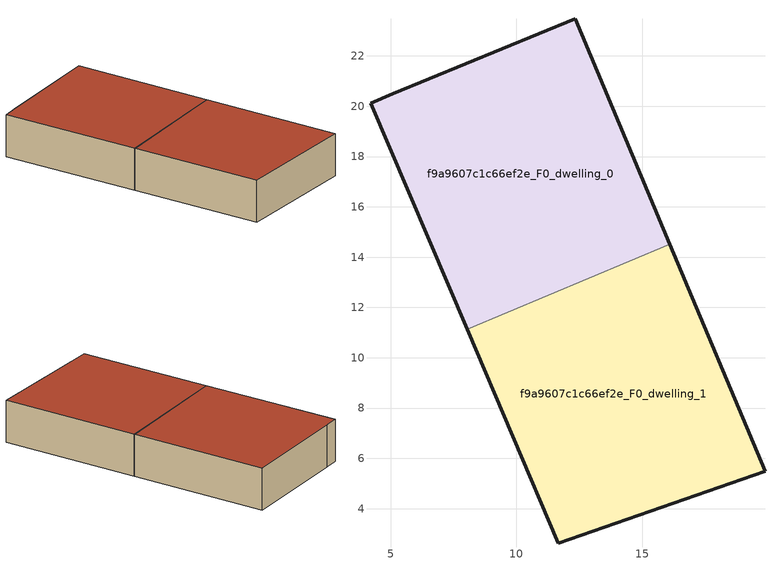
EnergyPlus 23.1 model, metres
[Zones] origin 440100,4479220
f9a9607c1c66ef2e_F0_dwelling_0
 floor ground (EU_floor_Construction): 12.34,23.48 16.1,14.51 8.04,11.13 4.2,20.12 5.09,20.49 z0
 wall outside (EU_wall_Construction): 16.1,14.51 12.34,23.48 5.09,20.49 4.2,20.12 8.04,11.13 z0:3
 wall to f9a9607c1c66ef2e_F0_dwelling_1 (EU_wall_Construction): 8.04,11.13 16.1,14.51 z0:3
 roof outside (EU_roof_Construction): 16.1,14.51 12.34,23.48 5.09,20.49 4.2,20.12 8.04,11.13 z3
f9a9607c1c66ef2e_F0_dwelling_1
 floor ground (EU_floor_Construction): 16.1,14.51 19.89,5.49 11.67,2.62 8.04,11.13 z0
 wall outside (EU_wall_Construction): 8.04,11.13 11.67,2.62 19.89,5.49 16.1,14.51 z0:3
 roof outside (EU_roof_Construction): 19.89,5.49 16.1,14.51 8.04,11.13 11.67,2.62 z3
[Building]
EU S2 Campaign: North Axis=0; Terrain=City; Solar Distribution=FullExterior
[Site:Location]
Madrid: Latitude=40.5; Longitude=-3.5; Time Zone=1; Elevation=609
[SizingPeriod:WeatherFileDays]
AnnualSizingPeriod: Begin Month=1; Begin Day of Month=1; End Month=12; End Day of Month=31; Day of Week for Start Day=Monday; Use Weather File Daylight Saving Period=No; Use Weather File Rain and Snow Indicators=No
[MATERIAL]
EU_InternalMass_Material: Roughness=MediumRough; Thickness=0.1; Conductivity=1; Density=1800; Specific Heat=900; Thermal Absorptance=0.9; Solar Absorptance=0.7; Visible Absorptance=0.7
[MATERIAL:NOMASS] Roughness=MediumRough; Thermal Absorptance=0.9; Solar Absorptance=0.7; Visible Absorptance=0.7
Name | Thermal Resistance
EU_wall_NoMass | 0.609216
EU_roof_NoMass | 0.513268
EU_floor_NoMass | 0.568163
[CONSTRUCTION]
EU_wall_Construction: EU_wall_NoMass
EU_roof_Construction: EU_roof_NoMass
EU_floor_Construction: EU_floor_NoMass
EU_InternalMass_Construction: EU_InternalMass_Material
[ZONE] Type=1; Multiplier=1; Ceiling Height=autocalculate; Floor Area=autocalculate; Part of Total Floor Area=Yes
Name | Volume
f9a9607c1c66ef2e_F0_dwelling_0 | 256.734
f9a9607c1c66ef2e_F0_dwelling_1 | 248.635
[INTERNALMASS] Construction=EU_InternalMass_Construction
Name | Zone or ZoneList | Surface Area
f9a9607c1c66ef2e_F0_dwelling_0_EU_InternalMass | f9a9607c1c66ef2e_F0_dwelling_0 | 85.5779
f9a9607c1c66ef2e_F0_dwelling_1_EU_InternalMass | f9a9607c1c66ef2e_F0_dwelling_1 | 82.8783
[OTHEREQUIPMENT] Fuel Type=Electricity; Design Level Calculation Method=Watts/Area; Power per Zone Floor Area=1; Fraction Latent=0; Fraction Radiant=0; Fraction Lost=0; Carbon Dioxide Generation Rate=0; EndUse Subcategory=EU_Step8_InternalGains
Name | Zone or ZoneList or Space or SpaceList | Schedule
EU_Step8_InternalGain_f9a9607c1c66ef2e_F0_dwelling_0_f000 | f9a9607c1c66ef2e_F0_dwelling_0 | EU_Step8_GainSchedule_f9a9607c1c66ef2e_F0_dwelling_0_f000
EU_Step8_InternalGain_f9a9607c1c66ef2e_F0_dwelling_1_f000 | f9a9607c1c66ef2e_F0_dwelling_1 | EU_Step8_GainSchedule_f9a9607c1c66ef2e_F0_dwelling_1_f000
[ZONEVENTILATION:DESIGNFLOWRATE] Schedule=EU_AlwaysOn; Design Flow Rate Calculation Method=AirChanges/Hour; Air Changes per Hour=0.752966; Ventilation Type=Natural; Fan Pressure Rise=0; Fan Total Efficiency=1; Constant Term Coefficient=1; Temperature Term Coefficient=0; Velocity Term Coefficient=0; Velocity Squared Term Coefficient=0; Minimum Indoor Temperature=-100; Maximum Indoor Temperature=100; Delta Temperature=-100; Minimum Outdoor Temperature=-100; Maximum Outdoor Temperature=100; Maximum Wind Speed=40
Name | Zone or ZoneList or Space or SpaceList
EU_ConstantAir_f9a9607c1c66ef2e_F0_dwelling_0 | f9a9607c1c66ef2e_F0_dwelling_0
EU_ConstantAir_f9a9607c1c66ef2e_F0_dwelling_1 | f9a9607c1c66ef2e_F0_dwelling_1
[HVACTEMPLATE:THERMOSTAT] Constant Heating Setpoint=20; Constant Cooling Setpoint=50
EU_HeatOnly_f9a9607c1c66ef2e_F0_dwelling_0; EU_HeatOnly_f9a9607c1c66ef2e_F0_dwelling_1
[HVACTEMPLATE:ZONE:IDEALLOADSAIRSYSTEM] System Availability Schedule=EU_AlwaysOn; Maximum Heating Supply Air Temperature=50; Minimum Cooling Supply Air Temperature=13; Maximum Heating Supply Air Humidity Ratio=0.0156; Minimum Cooling Supply Air Humidity Ratio=0.0077; Heating Limit=NoLimit; Cooling Limit=NoLimit; Heating Availability Schedule=EU_AlwaysOn; Cooling Availability Schedule=EU_CoolingOff; Dehumidification Control Type=ConstantSensibleHeatRatio; Cooling Sensible Heat Ratio=0.7; Dehumidification Setpoint=60; Humidification Control Type=None; Humidification Setpoint=30; Outdoor Air Method=None; Outdoor Air Flow Rate per Person=0.00944; Outdoor Air Flow Rate per Zone Floor Area=0; Outdoor Air Flow Rate per Zone=0; Demand Controlled Ventilation Type=None; Outdoor Air Economizer Type=NoEconomizer; Heat Recovery Type=None; Sensible Heat Recovery Effectiveness=0.7; Latent Heat Recovery Effectiveness=0.65
Name | Template Thermostat
f9a9607c1c66ef2e_F0_dwelling_0 | EU_HeatOnly_f9a9607c1c66ef2e_F0_dwelling_0
f9a9607c1c66ef2e_F0_dwelling_1 | EU_HeatOnly_f9a9607c1c66ef2e_F0_dwelling_1
[SIZING:ZONE] Zone Cooling Design Supply Air Temperature Input Method=SupplyAirTemperature; Zone Cooling Design Supply Air Temperature=13; Zone Heating Design Supply Air Temperature Input Method=SupplyAirTemperature; Zone Heating Design Supply Air Temperature=50; Zone Cooling Design Supply Air Humidity Ratio=0.008; Zone Heating Design Supply Air Humidity Ratio=0.008; Cooling Design Air Flow Method=DesignDay; Cooling Design Air Flow Rate=0; Cooling Minimum Air Flow per Zone Floor Area=0.000762; Cooling Minimum Air Flow=0; Cooling Minimum Air Flow Fraction=0.2; Heating Design Air Flow Method=DesignDay; Heating Design Air Flow Rate=0; Heating Maximum Air Flow per Zone Floor Area=0.002032; Heating Maximum Air Flow=0.141576; Heating Maximum Air Flow Fraction=0.3; Account for Dedicated Outdoor Air System=No; Dedicated Outdoor Air System Control Strategy=NeutralSupplyAir; Dedicated Outdoor Air Low Setpoint Temperature for Design=autosize; Dedicated Outdoor Air High Setpoint Temperature for Design=autosize; Zone Load Sizing Method=Sensible Load Only No Latent Load; Zone Latent Cooling Design Supply Air Humidity Ratio Input Method=HumidityRatioDifference; Zone Cooling Design Supply Air Humidity Ratio Difference=0.005; Zone Latent Heating Design Supply Air Humidity Ratio Input Method=HumidityRatioDifference; Zone Humidification Design Supply Air Humidity Ratio Difference=0.005
f9a9607c1c66ef2e_F0_dwelling_0; f9a9607c1c66ef2e_F0_dwelling_1
[SCHEDULE:CONSTANT]
Name | Hourly Value
EU_AlwaysOn | 1
EU_CoolingOff | 0
[SCHEDULE:FILE] Column Number=1; Rows to Skip at Top=0; Number of Hours of Data=8760; Column Separator=Comma; Interpolate to Timestep=No; Minutes per Item=60; Adjust Schedule for Daylight Savings=Yes
Name | File
EU_Step8_GainSchedule_f9a9607c1c66ef2e_F0_dwelling_0_f000 | C:\Users\o_iseri\Desktop\OpenUBEM\openubem\outputs\eu_evidence\EU-11\ES-MAD-BERRUGUETE\idfs\f9a9607c1c66ef2e\f9a9607c1c66ef2e_F0_dwelling_0_f000_gain.csv
EU_Step8_GainSchedule_f9a9607c1c66ef2e_F0_dwelling_1_f000 | C:\Users\o_iseri\Desktop\OpenUBEM\openubem\outputs\eu_evidence\EU-11\ES-MAD-BERRUGUETE\idfs\f9a9607c1c66ef2e\f9a9607c1c66ef2e_F0_dwelling_1_f000_gain.csv
